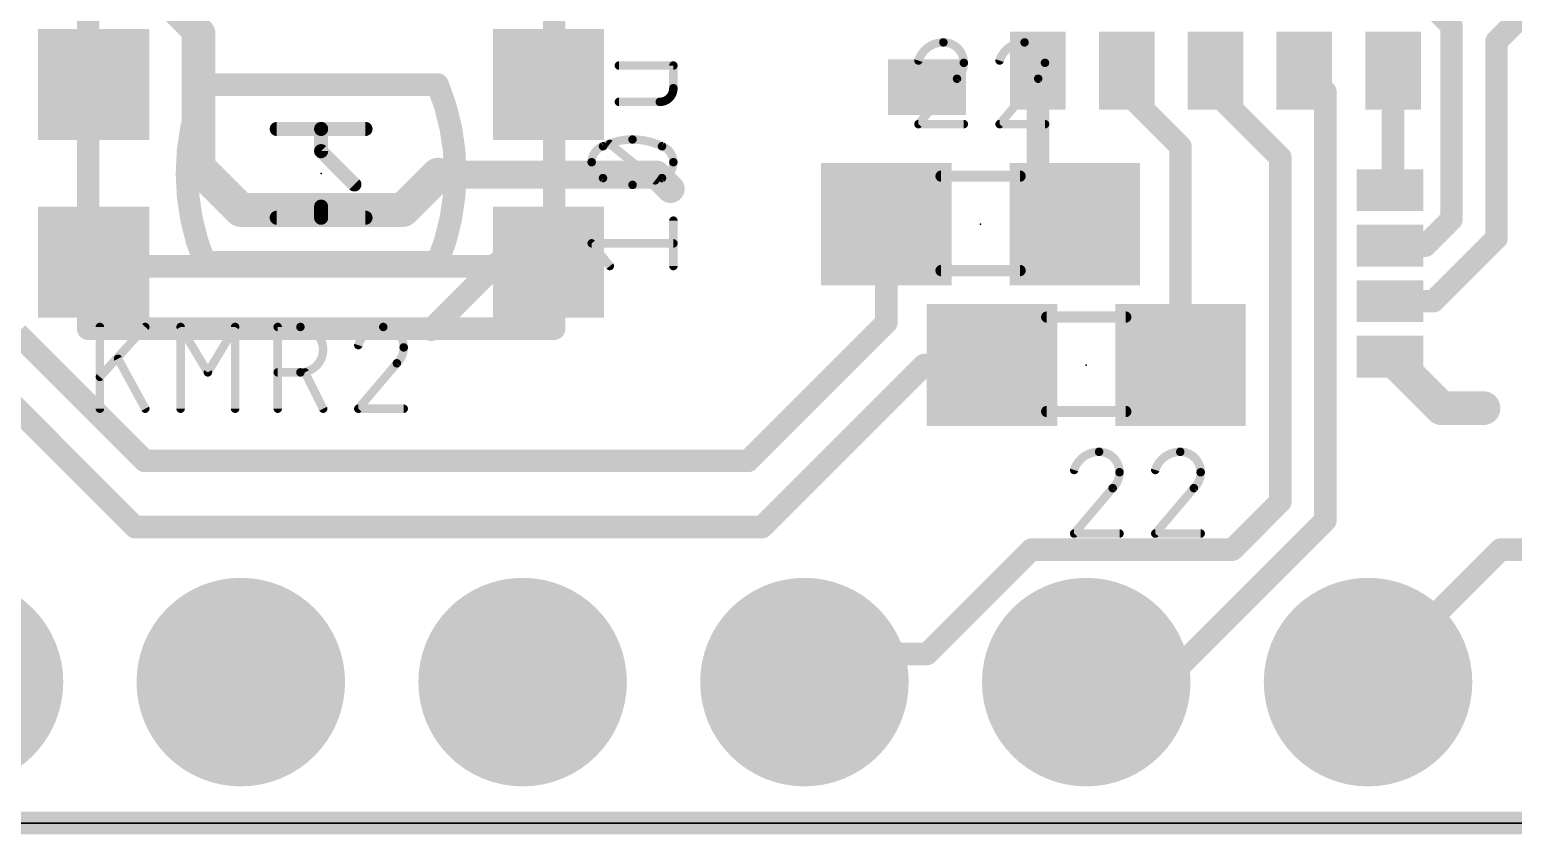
# Model space of a CAD drawing. Extents: x -4.6 to 50.8, y -1.6 to 23.
# Drawn here: x 27.31 to 40.68, y -0.1 to 7.15 of the extents above; entities that cross this region are included whole.
import ezdxf

# ---------------------------------------------------------------- set-up
doc = ezdxf.new("R2010")
doc.units = 0
for name, color, linetype in [('1', 12, 'CONTINUOUS'), ('17', 110, 'CONTINUOUS'), ('20', 4, 'CONTINUOUS'), ('23', 40, 'CONTINUOUS'), ('27', 4, 'CONTINUOUS'), ('29', 253, 'CONTINUOUS'), ('31', 253, 'CONTINUOUS'), ('51', 253, 'CONTINUOUS')]:
    doc.layers.add(name, color=color, linetype=linetype)

# ---------------------------------------------------------------- blocks, each defined once
blk = doc.blocks.new('RECT')
blk.add_solid([(-0.5, -0.5), (0.5, -0.5), (-0.5, 0.5), (0.5, 0.5)])
blk = doc.blocks.new('ROUNDP')
at = {"const_width": 0.5}
blk.add_lwpolyline([(0, -0.25, 1), (0, 0.25, 1), (0, -0.25)], format="xyb", dxfattribs=at)

msp = doc.modelspace()

# ---------------------------------------------------------------- linework, layer by layer
at = {"layer": '1'}
for points, const_width in [([(28.829, 7.112), (28.1886, 7.7524)], 0.254), ([(39.995, 7.3111), (40.1218, 7.1843)], 0.2032), ([(40.795, 7.3111), (40.5282, 7.0442)], 0.2032), ([(28.829, 7.112), (28.829, 5.9055)], 0.3048), ([(40.1218, 7.1843), (40.1218, 5.4393)], 0.2032), ([(40.5282, 7.0442), (40.5282, 5.2709)], 0.2032), ([(36.395, 6.78), (36.395, 5.3975)], 0.2032), ([(37.195, 6.78), (37.195, 6.581)], 0.2032), ([(37.995, 6.78), (37.995, 6.582)], 0.2032), ([(38.795, 6.78), (38.9855, 6.5895)], 0.2032), ([(39.595, 6.78), (39.595, 5.731)], 0.2032), ([(38.9855, 6.5895), (38.9855, 2.727)], 0.2032), ([(37.68, 6.096), (37.195, 6.581)], 0.2032), ([(38.5791, 5.9979), (37.995, 6.582)], 0.2032), ([(37.68, 4.1275), (37.68, 6.096)], 0.2032), ([(29.21, 5.5245), (28.829, 5.9055)], 0.3048), ([(38.5791, 5.9979), (38.5791, 2.8953)], 0.2032), ([(30.6705, 5.5245), (30.9886, 5.8426)], 0.3048), ([(30.9886, 5.8426), (32.9559, 5.8426)], 0.254), ([(32.9559, 5.8426), (33.0835, 5.715)], 0.254), ([(39.595, 5.731), (39.567, 5.703)], 0.2032), ([(30.6705, 5.5245), (29.21, 5.5245)], 0.3048), ([(35.0275, 4.5084), (35.0275, 5.3975)], 0.2032), ([(36.7275, 5.3975), (36.395, 5.3975)], 0.2032), ([(40.1218, 5.4393), (39.8856, 5.203)], 0.2032), ([(40.5282, 5.2709), (39.9603, 4.703)], 0.2032), ([(39.8856, 5.203), (39.567, 5.203)], 0.2032), ([(27.8839, 5.0547), (28.0923, 5.0547)], 0.2032), ([(28.1305, 5.0165), (28.0923, 5.0547)], 0.2032), ([(28.1305, 5.0165), (31.9457, 5.0165)], 0.2032), ([(31.5342, 5.0547), (30.9245, 4.445)], 0.2032), ([(31.9839, 5.0547), (31.5342, 5.0547)], 0.2032), ([(31.9839, 5.0547), (31.9457, 5.0165)], 0.2032), ([(39.9603, 4.703), (39.567, 4.703)], 0.2032), ([(35.0275, 4.5084), (33.783, 3.2639)], 0.2032), ([(27.1943, 4.4133), (28.3437, 3.2639)], 0.2032), ([(40.0313, 3.7387), (39.567, 4.203)], 0.3048), ([(35.3695, 4.1275), (33.909, 2.667)], 0.2032), ([(35.98, 4.1275), (35.3695, 4.1275)], 0.2032), ([(28.2575, 2.667), (26.9177, 4.0069)], 0.2032), ([(40.0313, 3.7387), (40.4098, 3.7387)], 0.3048), ([(28.3437, 3.2639), (33.783, 3.2639)], 0.2032), ([(38.5791, 2.8953), (38.1476, 2.4638)], 0.2032), ([(38.9855, 2.727), (37.5285, 1.27)], 0.2032), ([(33.909, 2.667), (28.2575, 2.667)], 0.2032), ([(36.3355, 2.4638), (35.3957, 1.524)], 0.2032), ([(38.1476, 2.4638), (36.3355, 2.4638)], 0.2032), ([(39.37, 1.27), (40.5638, 2.4638)], 0.2032), ([(40.5638, 2.4638), (42.2751, 2.4638)], 0.2032), ([(34.29, 1.27), (34.036, 1.524)], 0.2032), ([(35.3957, 1.524), (34.036, 1.524)], 0.2032), ([(37.5285, 1.27), (36.83, 1.27)], 0.2032), ([(0, 0), (45.085, 0)], 0.2032)]:
    msp.add_lwpolyline(points, dxfattribs=dict(at, const_width=const_width))
for points, const_width in [([(28.9052, 7.112, 1), (28.7528, 7.112)], 0.1524), ([(40.1726, 7.1843, 1), (40.071, 7.1843)], 0.1016), ([(40.0859, 7.1483, 1), (40.1577, 7.2202)], 0.1016), ([(28.7841, 7.0671, 1), (28.8739, 7.1569)], 0.127), ([(40.579, 7.0442, 1), (40.4774, 7.0442)], 0.1016), ([(40.4923, 7.0802, 1), (40.5641, 7.0083)], 0.1016), ([(36.4458, 6.78, 1), (36.3442, 6.78)], 0.1016), ([(37.2458, 6.78, 1), (37.1442, 6.78)], 0.1016), ([(38.0458, 6.78, 1), (37.9442, 6.78)], 0.1016), ([(38.8309, 6.8159, 1), (38.7591, 6.7441)], 0.1016), ([(39.6458, 6.78, 1), (39.5442, 6.78)], 0.1016), ([(39.0363, 6.5895, 1), (38.9347, 6.5895)], 0.1016), ([(37.2309, 6.6169, 1), (37.1591, 6.5451)], 0.1016), ([(37.1442, 6.581, 1), (37.2458, 6.581)], 0.1016), ([(38.0309, 6.6179, 1), (37.9591, 6.5461)], 0.1016), ([(37.9442, 6.582, 1), (38.0458, 6.582)], 0.1016), ([(38.9496, 6.5536, 1), (39.0214, 6.6254)], 0.1016), ([(37.7308, 6.096, 1), (37.6292, 6.096)], 0.1016), ([(37.6441, 6.0601, 1), (37.7159, 6.1319)], 0.1016), ([(28.8829, 5.9594, 1), (28.7751, 5.8516)], 0.1524), ([(38.6299, 5.9979, 1), (38.5283, 5.9979)], 0.1016), ([(38.5432, 5.962, 1), (38.615, 6.0338)], 0.1016), ([(28.7528, 5.9055, 1), (28.9052, 5.9055)], 0.1524), ([(31.0425, 5.7887, 1), (30.9347, 5.8965)], 0.1524), ([(30.9886, 5.9061, 1), (30.9886, 5.7791)], 0.127), ([(33.0008, 5.8875, 1), (32.911, 5.7977)], 0.127), ([(32.9559, 5.7791, 1), (32.9559, 5.9061)], 0.127), ([(33.0386, 5.6701, 1), (33.1284, 5.7599)], 0.127), ([(39.5311, 5.7389, 1), (39.6029, 5.6671)], 0.1016), ([(39.5442, 5.731, 1), (39.6458, 5.731)], 0.1016), ([(39.6309, 5.6951, 1), (39.5591, 5.7669)], 0.1016), ([(29.21, 5.6007, 1), (29.21, 5.4483)], 0.1524), ([(29.1561, 5.4706, 1), (29.2639, 5.5784)], 0.1524), ([(30.6166, 5.5784, 1), (30.7244, 5.4706)], 0.1524), ([(30.6705, 5.4483, 1), (30.6705, 5.6007)], 0.1524), ([(35.0783, 5.3975, 1), (34.9767, 5.3975)], 0.1016), ([(36.395, 5.4483, 1), (36.395, 5.3467)], 0.1016), ([(36.7275, 5.3467, 1), (36.7275, 5.4483)], 0.1016), ([(40.071, 5.4393, 1), (40.1726, 5.4393)], 0.1016), ([(40.1577, 5.4033, 1), (40.0859, 5.4752)], 0.1016), ([(36.3442, 5.3975, 1), (36.4458, 5.3975)], 0.1016), ([(40.5641, 5.235, 1), (40.4923, 5.3068)], 0.1016), ([(39.567, 5.2538, 1), (39.567, 5.1522)], 0.1016), ([(39.8496, 5.2389, 1), (39.9215, 5.1671)], 0.1016), ([(39.8856, 5.1522, 1), (39.8856, 5.2538)], 0.1016), ([(40.4774, 5.2709, 1), (40.579, 5.2709)], 0.1016), ([(27.8839, 5.1055, 1), (27.8839, 5.0039)], 0.1016), ([(28.1282, 5.0906, 1), (28.0564, 5.0188)], 0.1016), ([(28.1305, 5.0673, 1), (28.1305, 4.9657)], 0.1016), ([(28.0923, 5.0039, 1), (28.0923, 5.1055)], 0.1016), ([(28.0946, 4.9806, 1), (28.1664, 5.0524)], 0.1016), ([(31.5342, 5.1055, 1), (31.5342, 5.0039)], 0.1016), ([(31.5701, 5.0188, 1), (31.4983, 5.0906)], 0.1016), ([(31.9098, 5.0524, 1), (31.9816, 4.9806)], 0.1016), ([(31.9457, 4.9657, 1), (31.9457, 5.0673)], 0.1016), ([(32.0198, 5.0188, 1), (31.948, 5.0906)], 0.1016), ([(31.9839, 5.0039, 1), (31.9839, 5.1055)], 0.1016), ([(39.567, 4.7538, 1), (39.567, 4.6522)], 0.1016), ([(39.9244, 4.7389, 1), (39.9962, 4.6671)], 0.1016), ([(39.9603, 4.6522, 1), (39.9603, 4.7538)], 0.1016), ([(34.9767, 4.5084, 1), (35.0783, 4.5084)], 0.1016), ([(35.0634, 4.4725, 1), (34.9916, 4.5444)], 0.1016), ([(30.8886, 4.4809, 1), (30.9604, 4.4091)], 0.1016), ([(39.6209, 4.2569, 1), (39.5131, 4.1491)], 0.1524), ([(35.3695, 4.1783, 1), (35.3695, 4.0767)], 0.1016), ([(35.4054, 4.0916, 1), (35.3336, 4.1634)], 0.1016), ([(35.98, 4.0767, 1), (35.98, 4.1783)], 0.1016), ([(37.6292, 4.1275, 1), (37.7308, 4.1275)], 0.1016), ([(40.0313, 3.8149, 1), (40.0313, 3.6625)], 0.1524), ([(40.4098, 3.6625, 1), (40.4098, 3.8149)], 0.1524), ([(39.9774, 3.6848, 1), (40.0852, 3.7926)], 0.1524), ([(28.3437, 3.3147, 1), (28.3437, 3.2131)], 0.1016), ([(28.3077, 3.228, 1), (28.3796, 3.2998)], 0.1016), ([(33.747, 3.2998, 1), (33.8189, 3.228)], 0.1016), ([(33.783, 3.2131, 1), (33.783, 3.3147)], 0.1016), ([(38.5283, 2.8953, 1), (38.6299, 2.8953)], 0.1016), ([(38.615, 2.8594, 1), (38.5432, 2.9313)], 0.1016), ([(39.0214, 2.6911, 1), (38.9496, 2.7629)], 0.1016), ([(28.2575, 2.7178, 1), (28.2575, 2.6162)], 0.1016), ([(28.2216, 2.6311, 1), (28.2934, 2.7029)], 0.1016), ([(33.8731, 2.7029, 1), (33.9449, 2.6311)], 0.1016), ([(33.909, 2.6162, 1), (33.909, 2.7178)], 0.1016), ([(38.9347, 2.727, 1), (39.0363, 2.727)], 0.1016), ([(36.3355, 2.5146, 1), (36.3355, 2.413)], 0.1016), ([(36.3714, 2.4279, 1), (36.2996, 2.4997)], 0.1016), ([(38.1116, 2.4997, 1), (38.1835, 2.4279)], 0.1016), ([(38.1476, 2.413, 1), (38.1476, 2.5146)], 0.1016), ([(40.5638, 2.5146, 1), (40.5638, 2.413)], 0.1016), ([(40.5997, 2.4279, 1), (40.5279, 2.4997)], 0.1016), ([(34.0719, 1.5599, 1), (34.0001, 1.4881)], 0.1016), ([(34.036, 1.5748, 1), (34.036, 1.4732)], 0.1016), ([(35.3598, 1.5599, 1), (35.4316, 1.4881)], 0.1016), ([(35.3957, 1.4732, 1), (35.3957, 1.5748)], 0.1016), ([(34.2541, 1.2341, 1), (34.3259, 1.3059)], 0.1016), ([(36.83, 1.3208, 1), (36.83, 1.2192)], 0.1016), ([(37.4926, 1.3059, 1), (37.5644, 1.2341)], 0.1016), ([(37.5285, 1.2192, 1), (37.5285, 1.3208)], 0.1016), ([(39.3341, 1.3059, 1), (39.4059, 1.2341)], 0.1016)]:
    msp.add_lwpolyline(points, format="xyb", dxfattribs=dict(at, const_width=const_width))
at = {"layer": '20'}
msp.add_line((48.26, 0), (2.54, 0), dxfattribs=at)
at = {"layer": '23'}
for p in [(29.9339, 5.8547), (35.8775, 5.3975), (36.83, 4.1275)]:
    msp.add_point(p, dxfattribs=at)
at = {"layer": '27'}
for points, const_width in [([(35.5426, 7.0346, 0.3252), (35.3175, 6.8709)], 0.0762), ([(35.5426, 7.0537, 1), (35.5426, 7.0156)], 0.0381), ([(35.7267, 6.8505, 0.4142), (35.5426, 7.0346)], 0.0762), ([(35.5426, 7.0156, 1), (35.5426, 7.0537)], 0.0381), ([(36.2741, 7.0346, 0.3252), (36.049, 6.8709)], 0.0762), ([(36.2741, 7.0537, 1), (36.2741, 7.0156)], 0.0381), ([(36.4583, 6.8505, 0.4142), (36.2741, 7.0346)], 0.0762), ([(36.2741, 7.0156, 1), (36.2741, 7.0537)], 0.0381), ([(32.6178, 6.8453, 1), (32.6178, 6.8072)], 0.0381), ([(33.1279, 6.8262, 1), (33.0898, 6.8262)], 0.0381), ([(33.1089, 6.8072, 1), (33.1089, 6.8453)], 0.0381), ([(35.2994, 6.8768, 1), (35.3356, 6.8651)], 0.0381), ([(35.6654, 6.7072, 0.2053), (35.7267, 6.8505)], 0.0762), ([(35.7458, 6.8505, 1), (35.7077, 6.8505)], 0.0381), ([(35.7077, 6.8505, 1), (35.7458, 6.8505)], 0.0381), ([(36.0309, 6.8768, 1), (36.0672, 6.8651)], 0.0381), ([(36.3969, 6.7072, 0.2053), (36.4583, 6.8505)], 0.0762), ([(36.4773, 6.8505, 1), (36.4392, 6.8505)], 0.0381), ([(36.4392, 6.8505, 1), (36.4773, 6.8505)], 0.0381), ([(35.6522, 6.721, 1), (35.6785, 6.6934)], 0.0381), ([(35.6799, 6.6949, 1), (35.6508, 6.7196)], 0.0381), ([(36.3837, 6.721, 1), (36.41, 6.6934)], 0.0381), ([(36.4114, 6.6949, 1), (36.3824, 6.7196)], 0.0381), ([(32.9861, 6.4989, 0.4142), (33.1089, 6.6216)], 0.0762), ([(33.1279, 6.6216, 1), (33.0898, 6.6216)], 0.0381), ([(33.0898, 6.6216, 1), (33.1279, 6.6216)], 0.0381), ([(32.6178, 6.5179, 1), (32.6178, 6.4798)], 0.0381), ([(32.9861, 6.5179, 1), (32.9861, 6.4798)], 0.0381), ([(32.9861, 6.4798, 1), (32.9861, 6.5179)], 0.0381), ([(35.3175, 6.3171, 1), (35.3175, 6.279)], 0.0381), ([(35.303, 6.3104, 1), (35.332, 6.2857)], 0.0381), ([(35.7267, 6.279, 1), (35.7267, 6.3171)], 0.0381), ([(36.049, 6.3171, 1), (36.049, 6.279)], 0.0381), ([(36.0345, 6.3104, 1), (36.0635, 6.2857)], 0.0381), ([(36.4583, 6.279, 1), (36.4583, 6.3171)], 0.0381), ([(32.7406, 6.16, 0.1139), (32.4746, 6.0986)], 0.0762), ([(32.5479, 6.134, 1), (32.5241, 6.1042)], 0.0381), ([(32.7406, 6.1791, 1), (32.7406, 6.141)], 0.0381), ([(33.0066, 6.0986, 0.1139), (32.7406, 6.16)], 0.0762), ([(32.7406, 6.141, 1), (32.7406, 6.1791)], 0.0381), ([(32.4746, 6.0986, 0.3205), (32.3723, 5.9554)], 0.0762), ([(32.4663, 6.1158, 1), (32.483, 6.0815)], 0.0381), ([(32.4808, 6.0806, 1), (32.4684, 6.1167)], 0.0381), ([(33.0128, 6.1167, 1), (33.0004, 6.0806)], 0.0381), ([(33.1089, 5.9554, 0.3205), (33.0066, 6.0986)], 0.0762), ([(32.9982, 6.0815, 1), (33.0149, 6.1158)], 0.0381), ([(32.3723, 5.9554, 0.3205), (32.4746, 5.8122)], 0.0762), ([(32.3914, 5.9554, 1), (32.3533, 5.9554)], 0.0381), ([(32.3533, 5.9554, 1), (32.3913, 5.9554)], 0.0381), ([(33.0066, 5.8122, 0.3204), (33.1089, 5.9554)], 0.0762), ([(33.1279, 5.9554, 1), (33.0899, 5.9554)], 0.0381), ([(33.0899, 5.9554, 1), (33.1279, 5.9554)], 0.0381), ([(32.4746, 5.8122, 0.1139), (32.7406, 5.7508)], 0.0762), ([(32.483, 5.8293, 1), (32.4663, 5.7951)], 0.0381), ([(32.4684, 5.7942, 1), (32.4808, 5.8302)], 0.0381), ([(32.7406, 5.7508, 0.1139), (33.0066, 5.8122)], 0.0762), ([(32.7406, 5.7698, 1), (32.7406, 5.7318)], 0.0381), ([(32.7406, 5.7317, 1), (32.7406, 5.7698)], 0.0381), ([(32.9333, 5.7768, 1), (32.9571, 5.8066)], 0.0381), ([(33.0004, 5.8302, 1), (33.0128, 5.7942)], 0.0381), ([(33.0149, 5.7951, 1), (32.9982, 5.8293)], 0.0381), ([(33.1279, 5.4285, 1), (33.0898, 5.4285)], 0.0381), ([(32.3872, 5.2358, 1), (32.3574, 5.212)], 0.0381), ([(32.3723, 5.2429, 1), (32.3723, 5.2048)], 0.0381), ([(33.1089, 5.2048, 1), (33.1089, 5.2429)], 0.0381), ([(32.5211, 5.0074, 1), (32.5509, 5.0312)], 0.0381), ([(33.0898, 5.0193, 1), (33.1279, 5.0193)], 0.0381), ([(27.9591, 4.4704, 1), (27.921, 4.4704)], 0.0381), ([(28.3633, 4.4576, 1), (28.3351, 4.4832)], 0.0381), ([(28.6866, 4.4704, 1), (28.6485, 4.4704)], 0.0381), ([(28.6839, 4.4802, 1), (28.6513, 4.4606)], 0.0381), ([(29.1777, 4.4704, 1), (29.1396, 4.4704)], 0.0381), ([(29.175, 4.4606, 1), (29.1423, 4.4802)], 0.0381), ([(29.5617, 4.4704, 1), (29.5236, 4.4704)], 0.0381), ([(29.5427, 4.4895, 1), (29.5427, 4.4514)], 0.0381), ([(29.7473, 4.0612, 1), (29.7473, 4.4704)], 0.0762), ([(29.7473, 4.4895, 1), (29.7473, 4.4514)], 0.0381), ([(29.7473, 4.4514, 1), (29.7473, 4.4895)], 0.0381), ([(30.4942, 4.4704, 0.3252), (30.2691, 4.3067)], 0.0762), ([(30.6783, 4.2862, 0.4142), (30.4942, 4.4704)], 0.0762), ([(30.4942, 4.4895, 1), (30.4942, 4.4514)], 0.0381), ([(30.4942, 4.4514, 1), (30.4942, 4.4894)], 0.0381), ([(30.251, 4.3126, 1), (30.2872, 4.3008)], 0.0381), ([(30.6169, 4.143, 0.2053), (30.6783, 4.2862)], 0.0762), ([(30.6974, 4.2862, 1), (30.6593, 4.2863)], 0.0381), ([(30.6593, 4.2862, 1), (30.6974, 4.2862)], 0.0381), ([(28.1204, 4.1931, 1), (28.087, 4.1748)], 0.0381), ([(30.6038, 4.1568, 1), (30.6301, 4.1292)], 0.0381), ([(30.6314, 4.1307, 1), (30.6024, 4.1554)], 0.0381), ([(27.9259, 4.0331, 1), (27.9541, 4.0074)], 0.0381), ([(28.8968, 4.071, 1), (28.9295, 4.0514)], 0.0381), ([(28.8968, 4.0514, 1), (28.9295, 4.071)], 0.0381), ([(29.5427, 4.0802, 1), (29.5427, 4.0421)], 0.0381), ([(29.7473, 4.0802, 1), (29.7473, 4.0421)], 0.0381), ([(29.7473, 4.0421, 1), (29.7473, 4.0802)], 0.0381), ([(29.8053, 4.0697, 1), (29.7712, 4.0527)], 0.0381), ([(27.921, 3.7338, 1), (27.9591, 3.7338)], 0.0381), ([(28.3325, 3.7247, 1), (28.3659, 3.7429)], 0.0381), ([(28.6485, 3.7338, 1), (28.6866, 3.7338)], 0.0381), ([(29.1396, 3.7338, 1), (29.1777, 3.7338)], 0.0381), ([(29.5236, 3.7338, 1), (29.5617, 3.7338)], 0.0381), ([(29.9349, 3.7253, 1), (29.969, 3.7423)], 0.0381), ([(30.2691, 3.7529, 1), (30.2691, 3.7147)], 0.0381), ([(30.2546, 3.7461, 1), (30.2836, 3.7215)], 0.0381), ([(30.6783, 3.7147, 1), (30.6783, 3.7529)], 0.0381), ([(36.9458, 3.3454, 0.3252), (36.7207, 3.1817)], 0.0762), ([(37.13, 3.1612, 0.4142), (36.9458, 3.3454)], 0.0762), ([(36.9458, 3.3644, 1), (36.9458, 3.3263)], 0.0381), ([(36.9458, 3.3263, 1), (36.9458, 3.3644)], 0.0381), ([(37.6773, 3.3454, 0.3252), (37.4523, 3.1817)], 0.0762), ([(37.8615, 3.1612, 0.4142), (37.6773, 3.3454)], 0.0762), ([(37.6773, 3.3644, 1), (37.6773, 3.3263)], 0.0381), ([(37.6773, 3.3263, 1), (37.6773, 3.3644)], 0.0381), ([(36.7026, 3.1876, 1), (36.7389, 3.1758)], 0.0381), ([(37.0686, 3.018, 0.2053), (37.13, 3.1612)], 0.0762), ([(37.149, 3.1612, 1), (37.1109, 3.1612)], 0.0381), ([(37.1109, 3.1612, 1), (37.149, 3.1612)], 0.0381), ([(37.4341, 3.1876, 1), (37.4704, 3.1758)], 0.0381), ([(37.8001, 3.018, 0.2053), (37.8615, 3.1612)], 0.0762), ([(37.8805, 3.1612, 1), (37.8424, 3.1612)], 0.0381), ([(37.8424, 3.1612, 1), (37.8805, 3.1612)], 0.0381), ([(37.0554, 3.0318, 1), (37.0817, 3.0042)], 0.0381), ([(37.0831, 3.0057, 1), (37.0541, 3.0303)], 0.0381), ([(37.787, 3.0318, 1), (37.8132, 3.0042)], 0.0381), ([(37.8146, 3.0057, 1), (37.7856, 3.0303)], 0.0381), ([(36.7207, 2.6278, 1), (36.7207, 2.5897)], 0.0381), ([(36.7062, 2.6211, 1), (36.7353, 2.5964)], 0.0381), ([(37.13, 2.5897, 1), (37.13, 2.6278)], 0.0381), ([(37.4377, 2.6211, 1), (37.4668, 2.5964)], 0.0381), ([(37.4523, 2.6278, 1), (37.4523, 2.5897)], 0.0381), ([(37.8615, 2.5897, 1), (37.8615, 2.6278)], 0.0381)]:
    msp.add_lwpolyline(points, format="xyb", dxfattribs=dict(at, const_width=const_width))
at = {"layer": '27', "const_width": 0.0762}
for points in [[(33.1089, 6.8262), (32.6178, 6.8262)], [(33.1089, 6.6216), (33.1089, 6.8262)], [(35.6654, 6.7072), (35.3175, 6.298)], [(36.3969, 6.7072), (36.049, 6.298)], [(32.6178, 6.4989), (32.9861, 6.4989)], [(35.3175, 6.298), (35.7267, 6.298)], [(36.049, 6.298), (36.4583, 6.298)], [(32.9452, 5.7917), (32.536, 6.1191)], [(33.1089, 5.0193), (33.1089, 5.4285)], [(32.536, 5.0193), (32.3723, 5.2239)], [(32.3723, 5.2239), (33.1089, 5.2239)], [(27.94, 3.7338), (27.94, 4.4704)], [(28.3492, 4.4704), (27.94, 4.0203)], [(28.6676, 3.7338), (28.6676, 4.4704)], [(28.6676, 4.4704), (28.9131, 4.0612)], [(28.9131, 4.0612), (29.1587, 4.4704)], [(29.1587, 4.4704), (29.1587, 3.7338)], [(29.5427, 3.7338), (29.5427, 4.4704)], [(29.5427, 4.4704), (29.7473, 4.4704)], [(28.3492, 3.7338), (28.1037, 4.1839)], [(30.6169, 4.143), (30.2691, 3.7338)], [(29.7473, 4.0612), (29.5427, 4.0612)], [(29.9519, 3.7338), (29.7882, 4.0612)], [(30.2691, 3.7338), (30.6783, 3.7338)], [(37.0686, 3.018), (36.7207, 2.6088)], [(37.8001, 3.018), (37.4523, 2.6088)], [(36.7207, 2.6088), (37.13, 2.6088)], [(37.4523, 2.6088), (37.8615, 2.6088)]]:
    msp.add_lwpolyline(points, dxfattribs=at)
at = {"layer": '51'}
msp.add_line((2.54, 0), (48.26, 0), dxfattribs=at)
for points, const_width in [([(27.8339, 4.4547), (27.8339, 7.2547)], 0.2032), ([(32.0339, 7.2547), (32.0339, 4.4547)], 0.2032), ([(28.8839, 6.6547), (30.9839, 6.6547)], 0.2032), ([(29.5339, 6.2547), (29.9339, 6.2547)], 0.127), ([(29.9339, 6.2547), (30.3339, 6.2547)], 0.127), ([(29.9339, 6.2547), (29.9339, 6.0547)], 0.127), ([(29.9339, 6.0547), (30.2339, 5.7547)], 0.127), ([(35.5215, 5.8295), (36.2335, 5.8295)], 0.1016), ([(29.9339, 5.4547), (29.9339, 5.5547)], 0.127), ([(29.5339, 5.4547), (29.9339, 5.4547)], 0.127), ([(29.9339, 5.4547), (30.3339, 5.4547)], 0.127), ([(30.9839, 5.0547), (28.8839, 5.0547)], 0.2032), ([(35.5215, 4.9785), (36.2335, 4.9785)], 0.1016), ([(32.0339, 4.4547), (27.8339, 4.4547)], 0.2032), ([(36.474, 4.5595), (37.186, 4.5595)], 0.1016), ([(36.474, 3.7085), (37.186, 3.7085)], 0.1016)]:
    msp.add_lwpolyline(points, dxfattribs=dict(at, const_width=const_width))
for points, const_width in [([(28.8839, 6.6547, 0.1989), (28.8839, 5.0547)], 0.2032), ([(28.8839, 6.7055, 1), (28.8839, 6.6039)], 0.1016), ([(28.9308, 6.6353, 1), (28.837, 6.6741)], 0.1016), ([(30.9839, 5.0547, 0.1989), (30.9839, 6.6547)], 0.2032), ([(31.0308, 6.6741, 1), (30.937, 6.6353)], 0.1016), ([(30.9839, 6.6039, 1), (30.9839, 6.7055)], 0.1016), ([(29.5339, 6.2865, 1), (29.5339, 6.223)], 0.0635), ([(29.9339, 6.2865, 1), (29.9339, 6.223)], 0.0635), ([(29.9657, 6.2547, 1), (29.9022, 6.2547)], 0.0635), ([(29.9339, 6.223, 1), (29.9339, 6.2865)], 0.0635), ([(30.3339, 6.223, 1), (30.3339, 6.2865)], 0.0635), ([(29.9564, 6.0772, 1), (29.9114, 6.0322)], 0.0635), ([(29.9022, 6.0547, 1), (29.9657, 6.0547)], 0.0635), ([(30.2114, 5.7322, 1), (30.2564, 5.7772)], 0.0635), ([(35.5215, 5.8549, 1), (35.5215, 5.8041)], 0.0508), ([(36.2335, 5.8041, 1), (36.2335, 5.8549)], 0.0508), ([(29.9657, 5.5547, 1), (29.9022, 5.5547)], 0.0635), ([(29.5339, 5.4864, 1), (29.5339, 5.423)], 0.0635), ([(29.9339, 5.4864, 1), (29.9339, 5.423)], 0.0635), ([(29.9022, 5.4547, 1), (29.9657, 5.4547)], 0.0635), ([(29.9339, 5.423, 1), (29.9339, 5.4864)], 0.0635), ([(30.3339, 5.423, 1), (30.3339, 5.4864)], 0.0635), ([(28.8839, 5.1055, 1), (28.8839, 5.0039)], 0.1016), ([(28.837, 5.0353, 1), (28.9308, 5.0741)], 0.1016), ([(30.937, 5.0741, 1), (31.0308, 5.0353)], 0.1016), ([(30.9839, 5.0039, 1), (30.9839, 5.1055)], 0.1016), ([(35.5215, 5.0039, 1), (35.5215, 4.9531)], 0.0508), ([(36.2335, 4.9531, 1), (36.2335, 5.0039)], 0.0508), ([(27.8339, 4.5055, 1), (27.8339, 4.4039)], 0.1016), ([(32.0339, 4.4039, 1), (32.0339, 4.5055)], 0.1016), ([(36.474, 4.5849, 1), (36.474, 4.5341)], 0.0508), ([(37.186, 4.5341, 1), (37.186, 4.5849)], 0.0508), ([(27.7831, 4.4547, 1), (27.8847, 4.4547)], 0.1016), ([(31.9831, 4.4547, 1), (32.0847, 4.4547)], 0.1016), ([(36.474, 3.7339, 1), (36.474, 3.6831)], 0.0508), ([(37.186, 3.6831, 1), (37.186, 3.7339)], 0.0508)]:
    msp.add_lwpolyline(points, format="xyb", dxfattribs=dict(at, const_width=const_width))

# ---------------------------------------------------------------- block references
at = {"layer": '1', "xscale": 0.9, "yscale": 0.9}
for p in [(27.8839, 6.6547), (31.9839, 6.6547), (27.8839, 5.0547), (31.9839, 5.0547)]:
    msp.add_blockref('RECT', p, dxfattribs=at)
at = {"layer": '1'}
for p, xscale, yscale, rotation in [((36.395, 6.78), 0.6, 0.4, 90), ((37.195, 6.78), 0.6, 0.4, 90), ((37.995, 6.78), 0.6, 0.4, 90), ((38.795, 6.78), 0.6, 0.4, 90), ((39.595, 6.78), 0.6, 0.4, 90), ((35.395, 6.63), 0.6, 0.4, 180), ((39.567, 5.703), 0.275, 0.5, 270), ((39.567, 5.203), 0.275, 0.5, 270), ((39.567, 4.703), 0.275, 0.5, 270), ((39.567, 4.203), 0.275, 0.5, 270)]:
    msp.add_blockref('RECT', p, dxfattribs=dict(at, xscale=xscale, yscale=yscale, rotation=rotation))
at = {"layer": '1', "xscale": 1.075}
for p in [(35.0275, 5.3975), (36.7275, 5.3975), (35.98, 4.1275), (37.68, 4.1275)]:
    msp.add_blockref('RECT', p, dxfattribs=at)
at = {"layer": '17', "xscale": 1.778, "yscale": 1.778}
for p in [(26.67, 1.27), (29.21, 1.27), (31.75, 1.27), (34.29, 1.27), (36.83, 1.27), (39.37, 1.27)]:
    msp.add_blockref('ROUNDP', p, dxfattribs=at)
at = {"layer": '29'}
for name, p, xscale, yscale in [('RECT', (27.8839, 6.6547), 1.0016, 1.0016), ('RECT', (31.9839, 6.6547), 1.0016, 1.0016), ('RECT', (35.0275, 5.3975), 1.1766, 1.1016), ('RECT', (36.7275, 5.3975), 1.1766, 1.1016), ('RECT', (27.8839, 5.0547), 1.0016, 1.0016), ('RECT', (31.9839, 5.0547), 1.0016, 1.0016), ('RECT', (35.98, 4.1275), 1.1766, 1.1016), ('RECT', (37.68, 4.1275), 1.1766, 1.1016), ('ROUNDP', (26.67, 1.27), 1.8796, 1.8796), ('ROUNDP', (29.21, 1.27), 1.8796, 1.8796), ('ROUNDP', (31.75, 1.27), 1.8796, 1.8796), ('ROUNDP', (34.29, 1.27), 1.8796, 1.8796), ('ROUNDP', (36.83, 1.27), 1.8796, 1.8796), ('ROUNDP', (39.37, 1.27), 1.8796, 1.8796)]:
    msp.add_blockref(name, p, dxfattribs=dict(at, xscale=xscale, yscale=yscale))
for p, xscale, yscale, rotation in [((36.395, 6.78), 0.7016, 0.5016, 90), ((37.195, 6.78), 0.7016, 0.5016, 90), ((37.995, 6.78), 0.7016, 0.5016, 90), ((38.795, 6.78), 0.7016, 0.5016, 90), ((39.595, 6.78), 0.7016, 0.5016, 90), ((35.395, 6.63), 0.7016, 0.5016, 180), ((39.567, 5.703), 0.3766, 0.6016, 270), ((39.567, 5.203), 0.3766, 0.6016, 270), ((39.567, 4.703), 0.3766, 0.6016, 270), ((39.567, 4.203), 0.3766, 0.6016, 270)]:
    msp.add_blockref('RECT', p, dxfattribs=dict(at, xscale=xscale, yscale=yscale, rotation=rotation))
at = {"layer": '31', "xscale": 0.9, "yscale": 0.9}
for p in [(27.8839, 6.6547), (31.9839, 6.6547), (27.8839, 5.0547), (31.9839, 5.0547)]:
    msp.add_blockref('RECT', p, dxfattribs=at)
at = {"layer": '31'}
for p, xscale, yscale, rotation in [((36.395, 6.78), 0.6, 0.4, 90), ((37.195, 6.78), 0.6, 0.4, 90), ((37.995, 6.78), 0.6, 0.4, 90), ((38.795, 6.78), 0.6, 0.4, 90), ((39.595, 6.78), 0.6, 0.4, 90), ((35.395, 6.63), 0.6, 0.4, 180), ((39.567, 5.703), 0.275, 0.5, 270), ((39.567, 5.203), 0.275, 0.5, 270), ((39.567, 4.703), 0.275, 0.5, 270), ((39.567, 4.203), 0.275, 0.5, 270)]:
    msp.add_blockref('RECT', p, dxfattribs=dict(at, xscale=xscale, yscale=yscale, rotation=rotation))
at = {"layer": '31', "xscale": 1.075}
for p in [(35.0275, 5.3975), (36.7275, 5.3975), (35.98, 4.1275), (37.68, 4.1275)]:
    msp.add_blockref('RECT', p, dxfattribs=at)
at = {"layer": '51', "xscale": 0.5001, "yscale": 0.95}
for p in [(35.2893, 5.4026), (36.4578, 5.4026), (36.2418, 4.1326), (37.4103, 4.1326)]:
    msp.add_blockref('RECT', p, dxfattribs=at)

doc.saveas('drawing.dxf')
